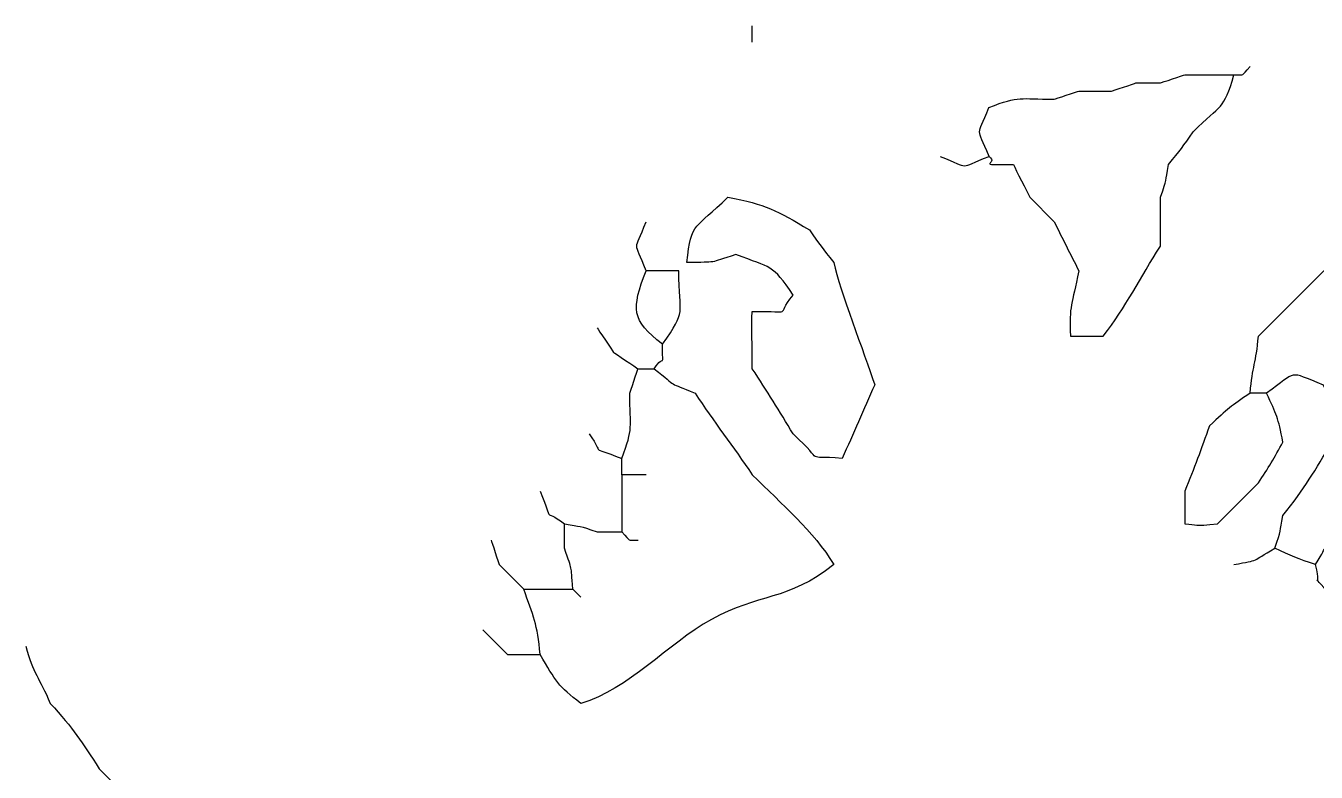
# Model space of a CAD drawing. Extents: x -149 to 150, y -212 to 234.
# Drawn here: x -80.69 to -67.31, y 63.65 to 71.39 of the extents above; entities that cross this region are included whole.
import ezdxf

# ---------------------------------------------------------------- set-up
doc = ezdxf.new("R2010")
doc.units = 0
doc.header["$MEASUREMENT"] = 0
doc.layers.add('EBENE_1', color=7, linetype='CONTINUOUS')

msp = doc.modelspace()

# ---------------------------------------------------------------- linework, layer by layer
at = {"layer": 'EBENE_1', "color": 250}
for points in [[(-73.1572, 71.2178), (-73.1572, 71.2178), (-73.1572, 71.3871), (-73.1572, 71.3871)], [(-74.0886, 68.0852), (-74.4127, 68.3364), (-74.4139, 68.4452), (-74.2579, 68.8472)], [(-74.8506, 67.1539), (-74.6671, 66.9085), (-74.8827, 67.0518), (-74.5119, 66.8998)], [(-75.3586, 66.5611), (-75.2065, 66.1903), (-75.3501, 66.406), (-75.1046, 66.2225)], [(-68.1619, 65.7991), (-67.8807, 65.8536), (-67.9897, 65.8203), (-67.7386, 65.9686)], [(-74.9352, 65.4606), (-74.9352, 65.4606), (-75.0199, 65.5451), (-75.0199, 65.5451)]]:
    msp.add_open_spline(points, degree=3, dxfattribs=at)
for points, knots in [([(-71.2099, 70.0326), (-70.8765, 69.9032), (-71.0353, 69.9031), (-70.7019, 70.0325), (-70.7019, 70.0325), (-70.5884, 69.9467), (-70.88, 69.9479), (-70.4479, 69.9479), (-70.4479, 69.9479), (-70.4256, 69.8961), (-70.3044, 69.6635), (-70.2786, 69.6092), (-70.2786, 69.6092), (-70.2786, 69.6092), (-70.0246, 69.3551), (-70.0246, 69.3551), (-70.0246, 69.3551), (-69.9418, 69.1852), (-69.8567, 69.015), (-69.7706, 68.8471), (-69.7706, 68.8471), (-69.838, 68.49), (-69.8758, 68.491), (-69.8552, 68.1698), (-69.8552, 68.1698), (-69.8552, 68.1698), (-69.5166, 68.1699), (-69.5166, 68.1699), (-69.5166, 68.1699), (-69.2819, 68.4672), (-69.1357, 68.7773), (-68.924, 69.1012), (-68.924, 69.1012), (-68.924, 69.1012), (-68.9239, 69.6092), (-68.9239, 69.6092), (-68.9239, 69.6092), (-68.849, 69.8172), (-68.8766, 69.7544), (-68.8393, 69.9479), (-68.8393, 69.9479), (-68.7189, 70.1001), (-68.6888, 70.1317), (-68.5852, 70.2865), (-68.5852, 70.2865), (-68.2878, 70.584), (-68.2694, 70.5058), (-68.1619, 70.8792), (-68.1619, 70.8792), (-68.0372, 70.8792), (-68.0971, 70.8593), (-67.9926, 70.9639)], [0, 0, 0, 0, 0.0714286, 0.0714286, 0.0714286, 0.0714286, 0.1428571, 0.1428571, 0.1428571, 0.1428571, 0.2142857, 0.2142857, 0.2142857, 0.2142857, 0.2857143, 0.2857143, 0.2857143, 0.2857143, 0.3571429, 0.3571429, 0.3571429, 0.3571429, 0.4285714, 0.4285714, 0.4285714, 0.4285714, 0.5, 0.5, 0.5, 0.5, 0.5714286, 0.5714286, 0.5714286, 0.5714286, 0.6428571, 0.6428571, 0.6428571, 0.6428571, 0.7142857, 0.7142857, 0.7142857, 0.7142857, 0.7857143, 0.7857143, 0.7857143, 0.7857143, 0.8571429, 0.8571429, 0.8571429, 0.8571429, 1, 1, 1, 1]), ([(-70.7019, 70.0325), (-70.8313, 70.3658), (-70.8313, 70.2071), (-70.702, 70.5405), (-70.702, 70.5405), (-70.3778, 70.6663), (-70.3912, 70.6252), (-70.0247, 70.6251), (-70.0247, 70.6251), (-70.0194, 70.6276), (-69.7847, 70.7048), (-69.7706, 70.7099), (-69.7706, 70.7099), (-69.7706, 70.7099), (-69.4319, 70.7098), (-69.4319, 70.7098), (-69.4319, 70.7098), (-69.4268, 70.7121), (-69.1921, 70.7895), (-69.1779, 70.7945), (-69.1779, 70.7945), (-69.1779, 70.7945), (-68.9239, 70.7946), (-68.9239, 70.7946), (-68.9239, 70.7946), (-68.9188, 70.7969), (-68.6842, 70.874), (-68.6699, 70.8791), (-68.6699, 70.8791), (-68.6699, 70.8791), (-68.1619, 70.8792), (-68.1619, 70.8792)], [0, 0, 0, 0, 0.1111111, 0.1111111, 0.1111111, 0.1111111, 0.2222222, 0.2222222, 0.2222222, 0.2222222, 0.3333333, 0.3333333, 0.3333333, 0.3333333, 0.4444444, 0.4444444, 0.4444444, 0.4444444, 0.5555556, 0.5555556, 0.5555556, 0.5555556, 0.6666667, 0.6666667, 0.6666667, 0.6666667, 0.7777778, 0.7777778, 0.7777778, 0.7777778, 1, 1, 1, 1]), ([(-72.3106, 68.9318), (-72.4309, 69.084), (-72.4611, 69.1158), (-72.5646, 69.2706), (-72.5646, 69.2706), (-72.9032, 69.4734), (-73.0162, 69.5345), (-73.4112, 69.6092), (-73.4112, 69.6092), (-73.7488, 69.2716), (-73.7914, 69.3696), (-73.8346, 68.9318), (-73.8346, 68.9318), (-73.5016, 68.9391), (-73.6255, 68.9195), (-73.3266, 69.0166), (-73.3266, 69.0166), (-72.9574, 68.8685), (-72.9522, 68.9225), (-72.7339, 68.5932), (-72.7339, 68.5932), (-72.9357, 68.3582), (-72.6922, 68.434), (-73.1572, 68.4238), (-73.1572, 68.4238), (-73.1681, 68.2544), (-73.1572, 68.0839), (-73.1572, 67.8311), (-73.1572, 67.8311), (-73.0041, 67.5969), (-72.8755, 67.3904), (-72.734, 67.1539), (-72.734, 67.1539), (-72.3718, 66.8274), (-72.6526, 66.9419), (-72.2259, 66.8998), (-72.2259, 66.8998), (-72.1071, 67.1555), (-72.0061, 67.4063), (-71.8872, 67.6619), (-71.8872, 67.6619), (-71.9989, 68.0061), (-72.2492, 68.64), (-72.3106, 68.9318)], [0, 0, 0, 0, 0.0833333, 0.0833333, 0.0833333, 0.0833333, 0.1666667, 0.1666667, 0.1666667, 0.1666667, 0.25, 0.25, 0.25, 0.25, 0.3333333, 0.3333333, 0.3333333, 0.3333333, 0.4166667, 0.4166667, 0.4166667, 0.4166667, 0.5, 0.5, 0.5, 0.5, 0.5833333, 0.5833333, 0.5833333, 0.5833333, 0.6666667, 0.6666667, 0.6666667, 0.6666667, 0.75, 0.75, 0.75, 0.75, 0.8333333, 0.8333333, 0.8333333, 0.8333333, 1, 1, 1, 1]), ([(-74.2579, 66.7306), (-74.2579, 66.7306), (-74.5119, 66.7305), (-74.5119, 66.7305), (-74.5119, 66.7305), (-74.5119, 66.7305), (-74.5119, 66.8998), (-74.5119, 66.8998), (-74.5119, 66.8998), (-74.3861, 67.2239), (-74.4273, 67.2105), (-74.4272, 67.5771), (-74.4272, 67.5771), (-74.425, 67.5824), (-74.3477, 67.817), (-74.3427, 67.8312), (-74.3427, 67.8312), (-74.3427, 67.8312), (-74.1733, 67.8312), (-74.1733, 67.8312), (-74.1733, 67.8312), (-74.064, 68.0067), (-74.0886, 67.8013), (-74.0886, 68.0852), (-74.0886, 68.0852), (-73.8301, 68.448), (-73.9192, 68.3763), (-73.9192, 68.8471), (-73.9192, 68.8471), (-73.9192, 68.8471), (-74.2579, 68.8472), (-74.2579, 68.8472), (-74.2579, 68.8472), (-74.3873, 69.1806), (-74.3873, 69.0219), (-74.258, 69.3552)], [0, 0, 0, 0, 0.1, 0.1, 0.1, 0.1, 0.2, 0.2, 0.2, 0.2, 0.3, 0.3, 0.3, 0.3, 0.4, 0.4, 0.4, 0.4, 0.5, 0.5, 0.5, 0.5, 0.6, 0.6, 0.6, 0.6, 0.7, 0.7, 0.7, 0.7, 0.8, 0.8, 0.8, 0.8, 1, 1, 1, 1]), ([(-67.3152, 65.7991), (-67.4946, 65.8586), (-67.5706, 65.8887), (-67.7386, 65.9686), (-67.7386, 65.9686), (-67.667, 66.1674), (-67.6916, 66.1275), (-67.6539, 66.3072), (-67.6539, 66.3072), (-67.4235, 66.5912), (-67.3231, 66.7734), (-67.1459, 67.0692), (-67.1459, 67.0692), (-67.1459, 67.4269), (-67.1099, 67.351), (-67.2307, 67.6618), (-67.2307, 67.6618), (-67.6129, 67.8103), (-67.4934, 67.8122), (-67.8233, 67.5772), (-67.8233, 67.5772), (-67.8233, 67.5772), (-67.9927, 67.5772), (-67.9927, 67.5772), (-67.9927, 67.5772), (-67.9707, 67.8623), (-67.9298, 67.8849), (-67.9079, 68.1699), (-67.9079, 68.1699), (-67.9079, 68.1699), (-67.2306, 68.8472), (-67.2306, 68.8472), (-67.2306, 68.8472), (-67.107, 68.8917), (-67.0374, 68.9318), (-66.8919, 68.9318), (-66.8919, 68.9318), (-66.6543, 68.9319), (-66.4888, 68.7915), (-66.2992, 68.6779), (-66.2992, 68.6779), (-66.2245, 68.4697), (-66.2519, 68.5327), (-66.2146, 68.3392), (-66.2146, 68.3392), (-66.0305, 68.1123), (-65.8658, 67.8975), (-65.7066, 67.6618), (-65.7066, 67.6618), (-65.7066, 67.6618), (-65.4526, 67.4079), (-65.4526, 67.4079), (-65.4526, 67.4079), (-65.2994, 67.1736), (-65.1709, 66.9669), (-65.0292, 66.7305), (-65.0292, 66.7305), (-65.0292, 66.4035), (-65.013, 66.5644), (-64.9446, 66.3918), (-64.9446, 66.3918), (-65.0499, 66.1471), (-65.005, 66.3611), (-65.0292, 66.0531), (-65.0292, 66.0531), (-65.1341, 65.8895), (-65.1268, 65.8894), (-65.1986, 65.7146), (-65.1986, 65.7146), (-65.1986, 65.7146), (-65.8759, 65.0372), (-65.8759, 65.0372), (-65.8759, 65.0372), (-65.8759, 65.0372), (-66.2992, 65.0371), (-66.2992, 65.0371), (-66.2992, 65.0371), (-66.3044, 65.0395), (-66.5391, 65.1168), (-66.5532, 65.1218), (-66.5532, 65.1218), (-66.8523, 65.025), (-66.7284, 65.0445), (-67.0612, 65.0371), (-67.0612, 65.0371), (-67.1685, 65.3075), (-67.1384, 65.1181), (-67.1459, 65.4605), (-67.1459, 65.4605), (-67.4212, 65.8088), (-67.226, 65.4708), (-67.3152, 65.7991), (-67.3152, 65.7991), (-67.1474, 66.0627), (-67.305, 65.9033), (-67.0613, 66.0532)], [0, 0, 0, 0, 0.04, 0.04, 0.04, 0.04, 0.08, 0.08, 0.08, 0.08, 0.12, 0.12, 0.12, 0.12, 0.16, 0.16, 0.16, 0.16, 0.2, 0.2, 0.2, 0.2, 0.24, 0.24, 0.24, 0.24, 0.28, 0.28, 0.28, 0.28, 0.32, 0.32, 0.32, 0.32, 0.36, 0.36, 0.36, 0.36, 0.4, 0.4, 0.4, 0.4, 0.44, 0.44, 0.44, 0.44, 0.48, 0.48, 0.48, 0.48, 0.52, 0.52, 0.52, 0.52, 0.56, 0.56, 0.56, 0.56, 0.6, 0.6, 0.6, 0.6, 0.64, 0.64, 0.64, 0.64, 0.68, 0.68, 0.68, 0.68, 0.72, 0.72, 0.72, 0.72, 0.76, 0.76, 0.76, 0.76, 0.8, 0.8, 0.8, 0.8, 0.84, 0.84, 0.84, 0.84, 0.88, 0.88, 0.88, 0.88, 0.92, 0.92, 0.92, 0.92, 1, 1, 1, 1]), ([(-74.7659, 68.2545), (-74.7571, 68.2384), (-74.6054, 68.0166), (-74.5966, 68.0005), (-74.5966, 68.0005), (-74.5867, 67.9951), (-74.357, 67.8405), (-74.3427, 67.8312)], [0, 0, 0, 0, 0.3333333, 0.3333333, 0.3333333, 0.3333333, 1, 1, 1, 1]), ([(-74.1733, 67.8312), (-73.9183, 67.6254), (-74.0454, 67.6984), (-73.7499, 67.5771), (-73.7499, 67.5771), (-73.5597, 67.2863), (-73.3514, 67.018), (-73.1572, 66.7306), (-73.1572, 66.7306), (-72.8487, 66.422), (-72.5238, 66.1477), (-72.3106, 65.7992), (-72.3106, 65.7992), (-72.7912, 65.4198), (-73.0934, 65.4997), (-73.5806, 65.2303), (-73.5806, 65.2303), (-74.043, 64.9747), (-74.4368, 64.5032), (-74.9352, 64.3598), (-74.9352, 64.3598), (-75.1704, 64.5372), (-75.1937, 64.5885), (-75.3586, 64.8679), (-75.3586, 64.8679), (-75.3826, 65.1806), (-75.4321, 65.2682), (-75.5279, 65.5452), (-75.5279, 65.5452), (-75.5279, 65.5452), (-75.0199, 65.5451), (-75.0199, 65.5451), (-75.0199, 65.5451), (-75.0418, 65.8238), (-75.0182, 65.7081), (-75.1046, 65.9685), (-75.1046, 65.9685), (-75.1046, 65.9685), (-75.1046, 66.2225), (-75.1046, 66.2225), (-75.1046, 66.2225), (-74.9249, 66.1848), (-74.9648, 66.2094), (-74.766, 66.1379), (-74.766, 66.1379), (-74.766, 66.1379), (-74.5119, 66.1378), (-74.5119, 66.1378)], [0, 0, 0, 0, 0.0769231, 0.0769231, 0.0769231, 0.0769231, 0.1538462, 0.1538462, 0.1538462, 0.1538462, 0.2307692, 0.2307692, 0.2307692, 0.2307692, 0.3076923, 0.3076923, 0.3076923, 0.3076923, 0.3846154, 0.3846154, 0.3846154, 0.3846154, 0.4615385, 0.4615385, 0.4615385, 0.4615385, 0.5384615, 0.5384615, 0.5384615, 0.5384615, 0.6153846, 0.6153846, 0.6153846, 0.6153846, 0.6923077, 0.6923077, 0.6923077, 0.6923077, 0.7692308, 0.7692308, 0.7692308, 0.7692308, 0.8461538, 0.8461538, 0.8461538, 0.8461538, 1, 1, 1, 1]), ([(-67.9927, 67.5772), (-68.199, 67.4392), (-68.2176, 67.4213), (-68.4159, 67.2386), (-68.4159, 67.2386), (-68.4994, 66.9972), (-68.5752, 66.7973), (-68.6699, 66.5612), (-68.6699, 66.5612), (-68.6699, 66.5612), (-68.6699, 66.2226), (-68.6699, 66.2226), (-68.6699, 66.2226), (-68.5387, 66.2133), (-68.5836, 66.1936), (-68.3312, 66.2226), (-68.3312, 66.2226), (-68.3312, 66.2226), (-67.9079, 66.6459), (-67.9079, 66.6459), (-67.9079, 66.6459), (-67.8056, 66.7989), (-67.7383, 66.9114), (-67.6539, 67.0692), (-67.6539, 67.0692), (-67.7033, 67.33), (-67.7168, 67.3484), (-67.8233, 67.5772)], [0, 0, 0, 0, 0.125, 0.125, 0.125, 0.125, 0.25, 0.25, 0.25, 0.25, 0.375, 0.375, 0.375, 0.375, 0.5, 0.5, 0.5, 0.5, 0.625, 0.625, 0.625, 0.625, 0.75, 0.75, 0.75, 0.75, 1, 1, 1, 1]), ([(-74.5119, 66.7305), (-74.5119, 66.7305), (-74.5119, 66.1378), (-74.5119, 66.1378), (-74.5119, 66.1378), (-74.4073, 66.0332), (-74.4672, 66.0531), (-74.3426, 66.0531)], [0, 0, 0, 0, 0.3333333, 0.3333333, 0.3333333, 0.3333333, 1, 1, 1, 1]), ([(-75.8667, 66.0531), (-75.8632, 66.0459), (-75.7853, 65.8065), (-75.7819, 65.7992), (-75.7819, 65.7992), (-75.7819, 65.7992), (-75.5279, 65.5452), (-75.5279, 65.5452)], [0, 0, 0, 0, 0.3333333, 0.3333333, 0.3333333, 0.3333333, 1, 1, 1, 1]), ([(-75.9512, 65.1218), (-75.9512, 65.1218), (-75.6972, 64.8679), (-75.6972, 64.8679), (-75.6972, 64.8679), (-75.6972, 64.8679), (-75.3586, 64.8679), (-75.3586, 64.8679)], [0, 0, 0, 0, 0.3333333, 0.3333333, 0.3333333, 0.3333333, 1, 1, 1, 1]), ([(-80.6926, 64.9525), (-80.617, 64.6682), (-80.5523, 64.6289), (-80.4386, 64.3598), (-80.4386, 64.3598), (-80.1986, 64.0999), (-80.1108, 63.9581), (-79.9306, 63.6825), (-79.9306, 63.6825), (-79.9306, 63.6825), (-79.6766, 63.4285), (-79.6766, 63.4285), (-79.6766, 63.4285), (-79.6711, 63.4186), (-79.5164, 63.1889), (-79.5072, 63.1746), (-79.5072, 63.1746), (-79.207, 62.8973), (-78.8883, 62.6658), (-78.5759, 62.4126), (-78.5759, 62.4126), (-78.7, 62.1032), (-78.8259, 61.8552), (-78.9992, 61.5659), (-78.9992, 61.5659), (-79.2659, 61.3197), (-79.2934, 61.3023), (-79.5919, 61.1425), (-79.5919, 61.1425), (-79.8818, 61.0077), (-80.1598, 60.8862), (-80.4386, 60.7191), (-80.4386, 60.7191), (-80.3665, 59.9887), (-79.4561, 59.9635), (-78.9146, 59.7879), (-78.9146, 59.7879), (-78.9146, 59.7879), (-76.9672, 59.7878), (-76.9672, 59.7878), (-76.9672, 59.7878), (-76.9529, 59.4487), (-76.9688, 59.4711), (-77.1366, 59.1105), (-77.1366, 59.1105), (-77.2894, 58.8249), (-77.4317, 58.6516), (-77.5599, 58.3485), (-77.5599, 58.3485), (-77.7432, 58.1495), (-77.7598, 58.1306), (-77.8987, 57.9252), (-77.8987, 57.9252), (-77.8987, 57.9252), (-79.1686, 56.6551), (-79.1686, 56.6551), (-79.1686, 56.6551), (-79.1741, 56.6453), (-79.3287, 56.4155), (-79.3379, 56.4012), (-79.3379, 56.4012), (-79.3379, 56.4012), (-79.6766, 56.0625), (-79.6766, 56.0625), (-79.6766, 56.0625), (-79.7783, 55.7487), (-79.7612, 55.8202), (-79.7612, 55.4698)], [0, 0, 0, 0, 0.0555556, 0.0555556, 0.0555556, 0.0555556, 0.1111111, 0.1111111, 0.1111111, 0.1111111, 0.1666667, 0.1666667, 0.1666667, 0.1666667, 0.2222222, 0.2222222, 0.2222222, 0.2222222, 0.2777778, 0.2777778, 0.2777778, 0.2777778, 0.3333333, 0.3333333, 0.3333333, 0.3333333, 0.3888889, 0.3888889, 0.3888889, 0.3888889, 0.4444444, 0.4444444, 0.4444444, 0.4444444, 0.5, 0.5, 0.5, 0.5, 0.5555556, 0.5555556, 0.5555556, 0.5555556, 0.6111111, 0.6111111, 0.6111111, 0.6111111, 0.6666667, 0.6666667, 0.6666667, 0.6666667, 0.7222222, 0.7222222, 0.7222222, 0.7222222, 0.7777778, 0.7777778, 0.7777778, 0.7777778, 0.8333333, 0.8333333, 0.8333333, 0.8333333, 0.8888889, 0.8888889, 0.8888889, 0.8888889, 1, 1, 1, 1])]:
    msp.add_open_spline(points, degree=3, knots=knots, dxfattribs=at)

doc.saveas('drawing.dxf')
